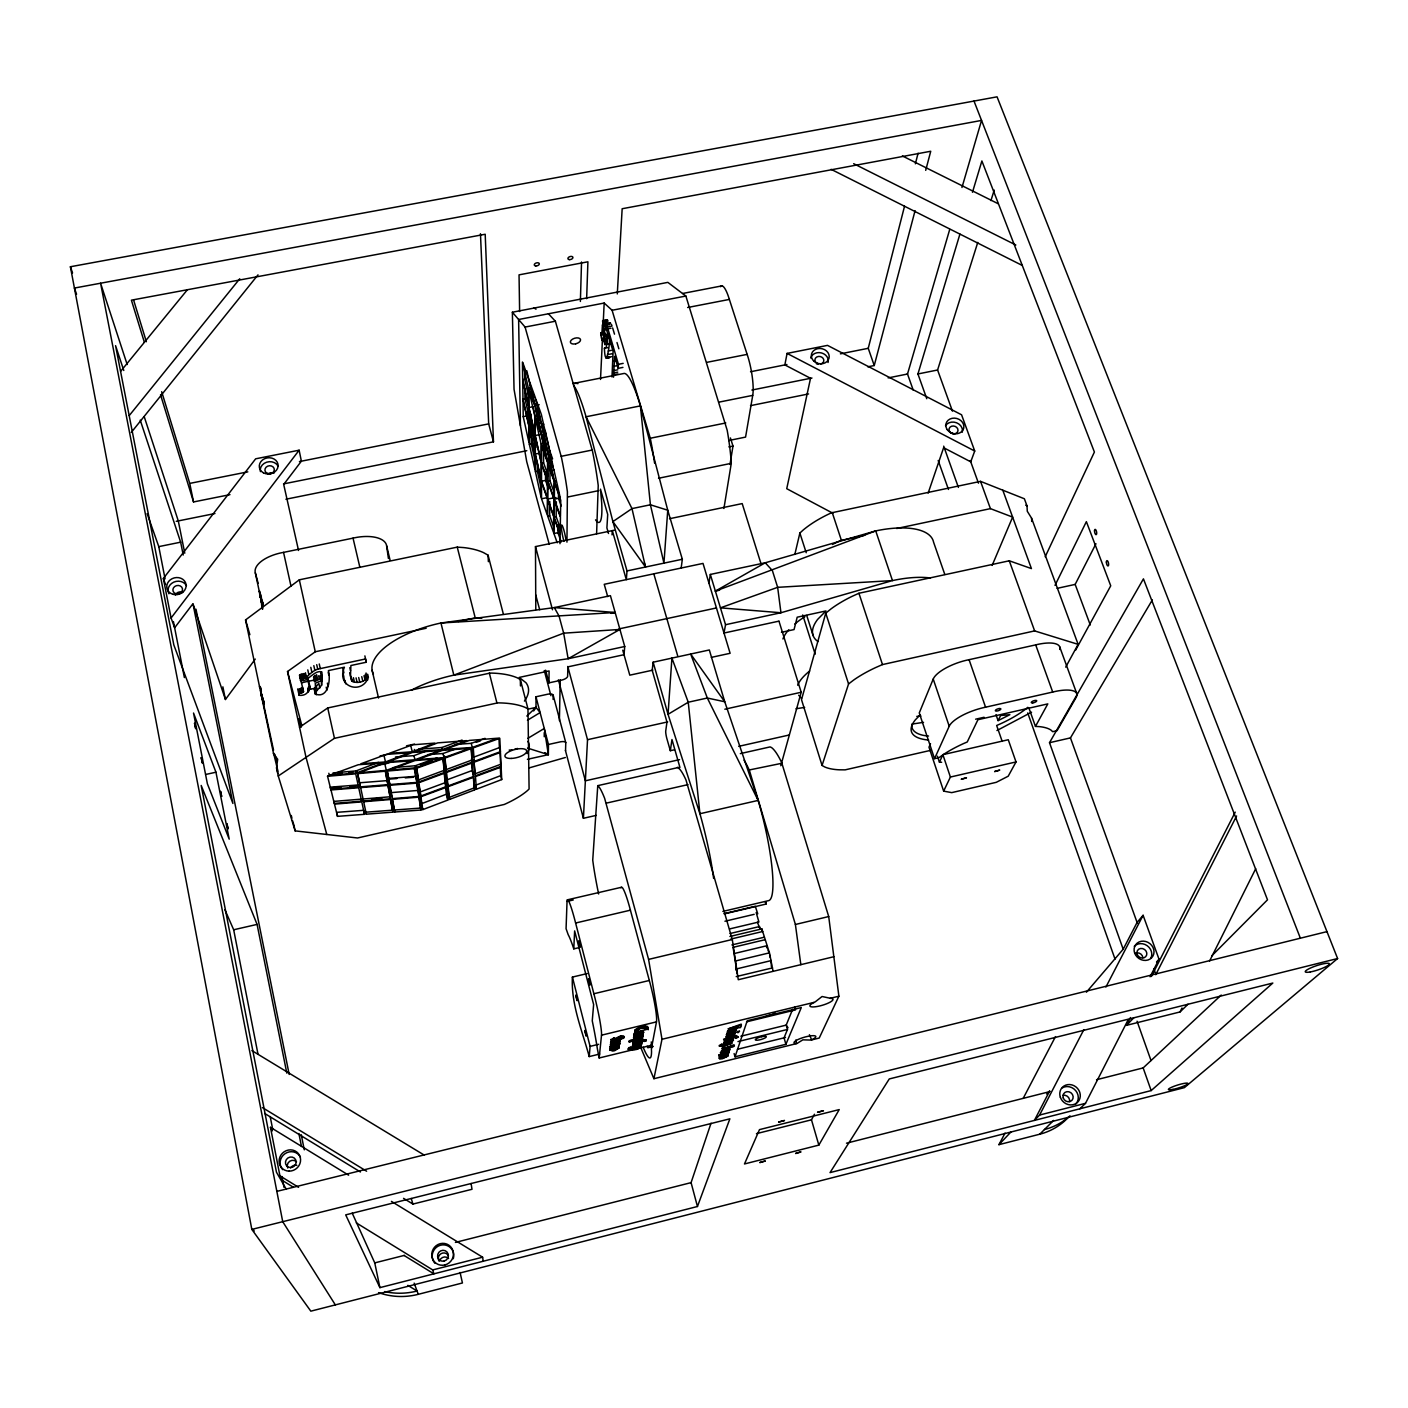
<?xml version="1.0" encoding="UTF-8"?>
<svg xmlns="http://www.w3.org/2000/svg" width="1408" height="1408" viewBox="0 0 1408 1408"><rect width="100%" height="100%" fill="white"/><g stroke="black" fill="none" stroke-linecap="round" stroke-linejoin="round"><path stroke-width="1.5" d="M541.517 498.802L541.517 482.152L547.36 498.731L547.254 514.906L541.517 498.802L547.43 497.587M541.517 481.237L541.534 464.077L547.466 480.762L547.36 497.834L541.517 481.237L545.53 480.427L545.565 471.838M541.534 463.144L541.534 445.438L547.554 462.634L547.466 479.829L541.534 463.144L543.558 462.722L543.594 448.958M575.837 995.262L577.086 1000.701L575.907 995.315M544.245 736.736L544.245 732.618M367.664 674.221L368.368 677.248C362.243 695.165 335.72 687.21 344.432 667.181L328.416 670.595C330.81 679.501 328.504 698.984 315.286 694.056L315.726 691.926L321.605 685.221L321.922 672.056C313.491 668.571 303.811 688.318 299.675 677.213M368.368 677.248L367.083 677.53C364.373 682.405 356.294 683.848 351.754 680.909L350.486 675.717L350.909 665.509L366.186 662.253L365.587 658.962L320.285 668.606C311.467 669.733 307.613 678.357 300.344 680.31M547.659 516.032L547.765 499.893L553.696 516.736L553.502 532.382L547.659 516.032L549.648 515.61L549.771 501.494M547.765 498.978L547.87 481.923L553.89 498.89L553.696 515.838L547.765 498.978L555.966 497.534M547.87 480.99L547.976 463.83L554.101 481.307L553.907 497.957L547.87 480.99L549.93 480.586L550.035 467.702M527.402 759.317L548.363 754.653L548.451 744.48L535.973 696.784L548.029 694.144A5.984 2.341 -14.7 0 1 553.168 695.182L565.77 742.685L565.541 750.834M373.437 674.168A73.41 30.853 -13.5 0 1 440.95 623.005L554.312 607.587L610.421 595.672L624.73 646.501L624.026 654.702L567.899 666.864L567.618 676.456A6.354 2.534 -14.9 0 1 561.986 680.029L548.979 682.862L549.085 670.947L519.218 677.424L525.994 682.757A74.131 29.462 -13.6 0 1 524.427 701.096M557.216 542.784L553.925 533.526L554.101 517.915L560.138 535.058L559.979 543.717M554.118 517.018L554.312 500.086L560.454 517.352L560.155 534.16L554.118 517.018L556.142 516.595L556.354 501.776M554.33 499.154L554.523 482.539L560.754 500.315L560.472 516.437L554.33 499.154L558.466 498.309L558.554 492.061M553.115 699.424L553.168 695.182M561.246 541.957L557.92 532.699L558.043 524.885M586.115 1035.795L584.83 1030.41L586.08 1035.883M559.398 720.685L560.226 679.782M566.949 542.15L567.406 491.85A70.805 8.624 78.4 0 0 561.405 457.195L525.078 327.061L512.371 312.224L667.85 282.374L685.872 296.032L727.179 430.232A70.03 13.728 79 0 1 730.717 456.034L731.28 463.338L723.923 508.482M580.378 301.453L581.539 262.011M613.518 377.186L614.645 356.277L618.2 368.333L622.934 367.4M201.168 757.786L202.435 763.171L201.274 757.645M586.643 298.672L587.91 261.8L519.042 274.859L519.622 311.52M573.25 899.976L567.037 901.419L566.069 928.699L568.198 934.701A70.963 5.773 76.9 0 1 572.862 946.106L573.778 948.869L579.797 947.461M195.73 728.57L194.515 723.131L195.659 728.605M600.706 332.886C602.36 350.926 606.32 332.376 602.448 324.702L601.726 336.072L600.706 332.886L603.768 332.253M228.078 828.696L226.864 823.592L228.008 828.714M600.512 379.456L602.501 337.973M602.712 333.608L604.173 303.054L518.619 319.51L520.432 425.726M607.218 329.578L604.12 330.176L603.645 340.226L604.912 344.555L607.992 343.957M587.171 973.579L572.405 977.082C570.909 1004.309 582.208 1030.709 589.23 1056.581L599.685 1054.046M573.778 948.869L574.64 930.917L593.63 1004.555L592.258 1020.835L593.331 1026.08A70.963 5.773 76.9 0 1 597.344 1048.696L599.192 1057.989L652.062 1045.106L656.48 1021.874A32.419 3.643 76.7 0 0 649.317 980.478L630.414 910.184A31.891 3.555 76.9 0 0 621.016 887.867M604.912 344.555L605.282 338.782L606.795 342.355L606.936 339.627L604.12 330.176M596.605 533.843L598.224 485.531A70.664 9.592 78.5 0 0 592.434 450.912L555.386 321.218L548.416 313.773M596.218 815.373L583.405 818.294L587.523 739.693L567.776 666.459M617.285 293.938L622.16 208.736L930.741 151.254L925.707 170.35M618.2 368.333L618.446 364.302L607.939 328.838L605.827 323.875L603.944 324.738L607.059 324.122M221.672 796.365L220.546 791.296L221.602 796.347M612.04 534.864L612.322 530.622L626.314 579.638L627.018 570.926L612.902 521.594L586.062 416.768A70.646 9.645 78.5 0 0 573.566 385.475M833.853 956.718L738.285 979.722L732.283 939.488L685.96 779.909A75.504 11.229 77 0 0 679.448 768.926L677.811 767.624L597.766 785.646L592.733 860.147L593.454 865.427A71.315 7.392 77 0 0 597.432 888.149L598.629 893.974M607.957 347.653L604.402 348.198C605.246 369.706 609.858 348.41 609.4 338.958L613.096 351.472L611.987 376.974M589.23 1056.581L590.093 1046.373L572.405 977.082M599.192 1057.989L601.515 1035.179A32.542 2.816 76.9 0 0 593.877 993.749L575.608 923.014A32.014 2.746 77 0 0 567.037 901.419M612.867 350.082L613.254 346.702M722.867 911.416L768.909 900.557A75.187 13.27 76.9 0 0 758.138 800.413L724.75 701.765L709.333 649.968L653.136 662.2L652.203 670.296L666.97 722.058L665.702 731.174A6.406 0.95 77.4 0 0 666.864 738.602L670.331 750.71L674.467 749.795M615.384 1045.528L619.326 1045.651L610.403 1047.658L610.298 1046.126L619.362 1043.117L619.467 1044.613L612.216 1046.866L613.571 1045.651M615.014 1044.138L616.669 1043.064L617.514 1044.032L610.509 1044.437L620.136 1040.53L614.451 1041.022L610.738 1043.064L613.254 1043.275L612.41 1042.008L613.659 1041.11L613.254 1043.275M610.403 1047.658L610.298 1046.126M610.702 1045.194L610.579 1043.75M614.592 1040.829L614.592 1043.152L619.45 1041.533L619.467 1044.613M614.592 1043.152L614.786 1041.586L613.87 1041.867M616.123 1041.339L617.69 1040.248L616.317 1042.096L618.235 1041.41L618.042 1039.509L611.301 1041.427L610.861 1043.504M616.317 1042.096L616.317 1039.755M681.173 568.022L682.334 559.258L667.744 510.224L640.411 405.891A70.4 11.352 78.7 0 0 623.691 373.525L572.81 383.574M619.221 1046.355L619.133 1044.894M618.042 1039.509C622.125 1038.875 618.57 1045.722 616.669 1043.064M670.331 750.71L671.968 739.534L679.941 767.466L677.16 767.466M636.698 1041.304L633.037 1041.392L634.392 1040.213L629.411 1042.219C626.578 1038.594 646.589 1039.122 641.45 1036.552L643.262 1035.461L643.104 1033.278L633.987 1036.165M629.411 1042.219L629.306 1040.794M633.389 1047.992C630.555 1049.998 634.339 1041.251 639.355 1043.926C642.224 1046.936 628.302 1045.07 633.142 1049.47C636.821 1051.037 645.005 1045.194 638.51 1045.176L638.757 1047.341L637.05 1047.094L638.757 1047.341M632.773 1043.962L632.861 1045.387L632.773 1043.962L641.643 1041.814C640.042 1044.19 643.034 1043.24 640.27 1044.947M632.861 1043.363L641.749 1041.198M633.618 1038.506L641.062 1037.115L633.829 1039.262M641.309 1035.602C620.541 1039.614 648.859 1035.883 639.003 1034.933L639.25 1036.482M634.392 1035.619L634.304 1034.194L635.818 1034.634C629.886 1038.013 650.267 1031.466 641.15 1032.134L643.262 1030.99L643.157 1033.102M634.603 1032.258L648.314 1029.054M633.054 1044.102L632.966 1042.677M634.058 1037.749L633.864 1036.992M634.814 1033.014L634.726 1031.536M708.946 583.106L710.336 574.446L765.266 562.778L875.723 530.904A71.597 29.005 -18.8 0 1 933.574 542.186L944.803 574.464M729.995 464.464L732.987 446.072L730.418 437.941M640.974 1047.57L640.886 1046.162L639.848 1046.408L641.098 1046.901M641.643 1041.814L641.714 1043.24M642.242 1038.312L642.224 1036.798M720.509 286.704A28.582 6.002 79.8 0 1 729.362 299.429L747.138 354.376A28.794 6.178 79.5 0 1 752.734 395.366L745.571 437.096L728.675 440.546M639.584 1040.547L642.558 1038.365L629.2 1041.48M643.104 1033.278L643.174 1034.739L641.784 1035.074L643.262 1035.461M648.12 1028.298L648.19 1029.758M322.115 676.984L321.094 672.39L321.605 685.221M300.766 679.765L303.512 691.662L298.707 693.51L299.182 695.323C309.742 696.274 311.52 686.294 306.363 678.427M607.288 319.686L602.554 321.042L603.522 326.022L605.704 327.378L607.886 333.995L606.355 347.195L604.402 348.198M710.336 574.446L725.542 624.712L724.011 633.037L778.958 621.139M928.136 493.134L943.624 447.691L970.746 461.824L974.723 451.035L961.576 414.797L827.517 345.382L787.072 353.408L784.854 364.918L810.533 378.294L786.738 488.699L832.832 513.216M740.326 753.614L770.106 746.909L771.478 747.542A75.029 14.45 76.9 0 1 781.686 762.643L828.714 916.555L838.886 996.195L819.227 1038.048L810.973 1040.072L802.842 1039.843L796.91 1043.522L653.91 1078.704L661.989 1039.28L648.595 959.394L604.63 798.301A75.909 8.413 77.1 0 0 599.086 787.019L597.766 785.646M794.834 554.418L799.867 533.051L803.264 529.954A71.192 29.779 -18.9 0 1 831.389 512.846L980.549 481.36L1024.373 498.766L1027.013 505.912L1027.277 511.245L1031.536 518.126L1078.123 644.354L1065.715 667.128M867.803 366.819L874.245 365.534L868.243 348.304L904.534 206.219M915.376 163.821L918.086 153.208M874.245 365.534L915.077 210.654M780.806 765.758L801.205 692.261L778.994 621.262M1002.795 490.195L1031.43 568.586L1009.272 560.789L858.933 593.261L852.192 596.306A72.301 27.65 -18.6 0 0 830.914 608.978L825.757 613.149L801.504 699.67L822.061 765.442L824.63 766.92A68.798 22.792 -17.8 0 0 839.221 769.806L845.134 769.859L930.635 750.358M949.731 229.398L907.509 374.018L888.149 377.907M961.963 187.493L981.552 120.419L74.413 288.059L76.56 294.237M926.763 398.71L917.928 373.965L959.939 234.045M972.47 192.28L981.886 160.952L1094.403 452.038L1045.211 556.741M726.246 1034.774L735.134 1032.592M726.792 1033.032L736.912 1028.579L727.725 1031.448L733.832 1031.061L727.003 1033.789L735.698 1032.293L729.115 1032.944L736.384 1030.181L729.626 1031.378L730.629 1031.184M720.931 1053.254L729.291 1052.357L727.725 1052.181C735.381 1049.77 706.323 1055.648 729.133 1051.054M724.627 1041.392L723.571 1039.104M725.032 1040.107L733.427 1037.89M728.517 1028.949L740.538 1027.594L741.418 1024.901L728.077 1028.914L741.206 1024.144L740.326 1026.819M952.459 411.154L937.587 370.005L977.768 242.405M990.933 200.587L994.224 190.115M760.443 928.488L759.563 927.291M728.323 1053.571L719.787 1055.525L727.091 1052.462M822.061 765.442L848.566 683.936L853.864 679.906A73.286 25.714 -18.3 0 1 875.6 667.586L882.482 664.576L1034.634 630.907L1078.123 644.354M734.395 1036.306L725.085 1039.544L733.99 1037.538L736.331 1035.83M738.126 1027.365L738.461 1026.379M697.453 1206.498L729.872 1118.814L345.699 1214.875L379.914 1287.634L697.453 1206.498L691.082 1182.632L711.022 1123.232M735.029 1056.81L747.243 1020.73L801.293 1007.565L785.91 1044.296L735.029 1056.81L734.114 1053.571M765.125 1161.09L759.739 1162.568L765.107 1160.966M299.534 727.267L327.73 707.96L490.178 673.059A74.149 29.41 -13.6 0 1 517.317 677.846L520.326 679.466L527.965 708.858L529.091 789.026L527.472 790.574A70.083 25.238 -13.8 0 1 504.275 804.461L357.526 837.989L295.134 830.878L278.256 775.984L276.549 767.888L277.675 759.264L273.68 754.16L245.555 619.925L299.323 579.814L457.248 547.131L463.795 547.589A72.406 32.736 -13.2 0 1 483.56 552.64L488.066 555.174L503.43 614.363M621.72 1036.957L621.016 1038.928L621.474 1036.834L614.504 1039.931L610.896 1039.738L614.416 1037.678L613.219 1039.667L614.451 1039.861L613.096 1039.139M621.016 1038.928L623.533 1038.312C624.958 1033.032 616.51 1037.749 614.31 1039.157M612.392 1049.717C605 1049.981 618.147 1043.979 618.939 1047.288M623.533 1038.312C624.782 1034.299 617.32 1038.47 615.613 1039.526M619.133 1048.027C602.43 1045.704 614.222 1056.862 618.446 1046.426M795.608 1153.381L800.994 1151.867L795.714 1153.522M792.598 1009.378L786.21 1025.112L787.477 1029.459L784.045 1037.854L785.91 1044.296M1059.766 649.44A30.413 10.366 -19.5 0 0 1035.69 644.882L969.074 659.683A30.395 10.525 -18.9 0 0 933.222 679.061L919.266 712.923L934.542 758.683L938.96 757.68L943.518 754.442A67.355 20.803 -18.5 0 1 963.512 743.582L967.243 741.981L977.926 719.717L1047.798 703.894L1035.461 726.422L1038.981 726.581A67.355 20.803 -18.5 0 1 1051.107 730.171L1052.674 731.685L1057.056 730.682L1076.117 697.47A30.677 9.821 -19.2 0 0 1052.709 692.05L985.565 707.203A30.677 9.962 -18.7 0 0 949.221 726.229L934.542 758.683M644.811 1029.406L647.434 1028.773C649.704 1021.293 627.546 1031.395 637.947 1031.078L637.05 1029.67L638.317 1028.632L644.934 1027.189L644.811 1029.406L645.462 1027.453M647.434 1028.773C647.997 1024.654 636.944 1028.157 634.938 1030.867M614.61 1038.435C605.51 1043.152 619.749 1038.787 621.984 1037.925M628.69 1049.224L628.69 1047.693L630.89 1047.165L630.52 1049.171L640.781 1046.83M992.147 565.418L1012.634 517.106L990.422 508.64L896.72 528.493M631.083 1047.904L628.302 1049.611L633.142 1049.47M930.512 743.67L928.981 747.173L943.642 791.12L951.702 792.634L996.283 782.32L1008.216 776.195L1016.013 761.939L1008.269 739.746L942.885 754.67L939.435 762.186L941.653 762.256M642.717 1036.394L642.928 1037.15M729.608 928.928L758.912 921.994L756.166 912.507M943.642 791.12L950.4 777.04L942.885 754.67M633.002 1041.198C635.941 1045.581 646.29 1037.062 641.08 1039.386M1055.014 585.376L1086.378 521.646L1110.736 585.798L1075.571 650.232M772.957 970.763L769.578 953.322L761.834 928.893L761.904 930.442M1130.466 1017.544L1126.47 1025.358L1180.027 1011.947L1181.998 1008.005M1209.578 961.048L1255.725 868.718M998.078 720.632L1000.648 715.51L1009.87 714.683L998.078 720.632L995.984 714.63M319.862 688.037L318.859 683.478L314.072 688.635L315.286 694.056M1155.739 974.706L1236.594 815.971M1090.285 624.976L1075.166 584.408L1095.952 543.734M1079.866 1108.782L1085.515 1103.326L1128.248 1019.603M1150.09 976.765L1159.03 959.253L1143.102 915.288L1137.083 922.434L1123.179 949.221L1086.395 992.218M1151.41 976.466L1235.221 812.152M1046.725 1094.069L1049.699 1090.918L1034.405 1120.398L1039.597 1115.048L1083.808 1029.723M1105.914 987.043L1143.102 915.288M640.042 1047.147L641.379 1046.003L632.949 1047.64M1068.003 1117.706A67.232 62.093 41 0 1 1039.773 1134.197L998.958 1144.669L1005.03 1133.088M1023.194 1098.346L1055.49 1036.605M818.84 1145.109L839.221 1109.592L759.493 1129.621L744.48 1163.958L818.84 1145.109L811.483 1119.818L814.44 1114.238M642.928 1034.968L643.122 1035.707M1123.232 949.344L1049.506 742.702L1143.437 578.864L1267.499 899.818L1211.778 955.821M1049.506 742.702L1070.45 737.898L1152.36 599.914M635.818 1034.634L634.392 1034.264L639.918 1032.187L641.045 1033.331L641.995 1032.715L641.15 1032.134M619.414 1043.064L617.795 1042.677L619.749 1043.61M632.65 1048.168L630.115 1048.362L630.89 1047.165M636.258 1034.053C639.936 1034.581 636.522 1027.981 634.498 1034.95M533.65 710.934L536.026 707.397L535.973 696.784M646.078 1040.776C642.893 1037.168 644.248 1044.542 645.691 1039.65M612.058 1049.717C610.878 1047.411 614.275 1051.635 617.707 1048.186L617.901 1048.925M724.627 913.827L766.11 904.042L766.075 902.51M614.539 1050.069L617.25 1048.221L612.621 1048.925M815.021 1002.021L822.061 996.512L830.65 998.342A12.056 2.781 -16.3 0 1 828.52 1002.971A12.056 2.781 -16.3 0 1 812.275 1006.931A12.056 2.781 -16.3 0 1 814.317 1002.32L661.989 1039.28M298.531 550.475L283.694 484.422L301.382 461.19L299.13 450.208L255.658 458.814L163.363 578.477L171.072 618.006L174.645 627.774L192.949 603.715L225.438 699.494L255.253 659.085M636.891 1042.043L636.398 1039.755C631.594 1042.078 643.755 1039.28 639.003 1039.122L639.197 1039.878C644.653 1040.6 627.933 1042.818 639.197 1039.878M639.056 1035.725L640.992 1034.704M171.072 618.006L299.13 450.208M640.798 1044.736L632.421 1046.179M131.296 432.414L258.016 274.859M129.219 415.606L239.747 278.766M308.563 681.278L314.195 680.064L314.547 681.578L320.83 678.603L321.323 680.768L315.234 683.214L316.096 688.019L310.517 689.216L307.56 676.667M634.269 1048.274C634.586 1045.053 633.442 1049.963 636.486 1048.027M120.842 371.096L187.458 289.661M262.328 600.547L261.061 600.776L259.776 591.219M614.416 1037.678L613.29 1039.896M732.934 1039.685L724.152 1042.941C724.275 1045.229 720.755 1046.144 722.11 1043.856L719.171 1045.563L723.818 1045.44M1156.549 961.946L1159.03 959.253M998.958 1144.669L1010.909 1132.014M645.674 1028.21C643.738 1027.47 636.346 1028.808 637.947 1031.078M1126.47 1025.358L1133.792 1017.808M293.674 824.419L292.494 820.565M734.483 1035.602C736.296 1031.782 720.157 1040.23 728.464 1034.739L727.426 1035.813L734.87 1033.93A7.973 1.83 -15.7 0 1 734.272 1034.862M1039.773 1134.197L1053.606 1120.434M1180.027 1011.947L1187.982 1004.256M719.558 1057.918L719.576 1058.992L722.322 1058.763L728.077 1056.053L719.558 1057.918L718.749 1055.014M727.408 1056.123L727.725 1055.155L725.578 1055.102M526.821 716.056L536.026 707.397L540.109 712.589L527.454 720.262M1096.533 1079.742L1143.155 1067.915L1221.229 995.051M1151.163 1090.584L1272.832 983.048L889.258 1078.95L830.034 1172.618L1151.163 1090.584L1143.155 1067.915M920.339 714.754L915.323 719.858A66.792 21.982 -18.7 0 0 928.558 740.027M1337.6 958.531L1184.41 1087.627L310.834 1311.165L251.821 1229.395L70.4 266.746L997.058 96.835L1337.6 958.531L251.821 1229.395M732.248 1035.355L733.04 1034.458L731.28 1034.968M732.459 1036.094C735.187 1033.93 720.192 1040.23 728.675 1035.496L727.637 1036.57L730.4 1035.619M326.779 834.486L306.029 757.363L287.531 671.51L315.269 651.763L426.166 628.25M301.03 693.317L299.992 688.758L302.069 687.808L303.107 692.366M278.256 775.984L334.453 738.32L497.746 702.874A74.571 28.6 -13.7 0 1 524.955 707.309L527.965 708.858M527.93 738.285L544.262 728.482L548.363 754.653L527.49 748.088M634.586 1040.97L633.248 1042.149M639.848 1046.408L640.57 1045.035M719.611 590.181L715.37 591.096L765.266 562.778L772.376 570.557L777.656 587.33L780.947 612.744L725.542 624.712M610.984 613.395L615.155 612.498L440.95 623.005L453.834 675.136L563.675 633.178L619.925 629.446L568.128 658.733L453.834 675.136A74.131 29.462 -13.6 0 0 411.013 690.378M731.35 1042.853L731.685 1041.744M729.995 1043.046L725.525 1044.278M728.2 1044.542C735.486 1041.762 720.315 1045.422 727.426 1044.736M996.934 730.541L1031.571 712.184M619.256 1040.776L618.922 1041.814M611.723 1048.766L617.056 1047.464L614.451 1047.552M638.07 1047.605L637.578 1045.352L632.738 1046.901L632.526 1045.493M721.582 1056.739L720.896 1057.478L723.272 1057.162M723.061 1049.734L720.984 1051.547L725.138 1050.456L724.662 1051.934C738.25 1048.467 721.635 1047.886 721.565 1052.515M644.741 1039.773L643.579 1041.374M644.794 1041.304L645.938 1039.702M864.776 535.269L840.523 540.584A71.579 29.058 -18.8 0 0 832.498 544.456M640.728 1034.07L640.147 1032.768L641.802 1031.958L640.957 1031.378M640.112 1038.382L642.013 1037.749M379.966 756.008L388.08 754.178M406.542 745.818L414.533 744.075M443.784 769.067L446.371 794.218L421.379 803.757L420.429 797.262M333.027 772.922L356.03 770.915L378.4 762.379M329.296 775.368L356.506 772.974L382.941 762.907L358.266 764.738L329.296 775.368L328.838 773.274M385.493 761.939L409.658 752.717L386.408 754.389L360.958 763.752L385.493 761.939L384.05 755.709M412.21 751.749L434.931 743.09L412.438 744.832L389.101 753.403L412.21 751.749L410.749 745.518M414.902 751.555L437.677 742.878L466.611 740.626L442.446 749.566L414.902 751.555L414.41 749.478M500.333 767.272L500.72 775.632L475.446 785.277L476.414 789.202L501.706 779.574L501.142 767.061L475.446 776.565L476.414 789.202M449.522 799.445L448.114 786.667L473.669 777.234L474.672 789.87L449.522 799.445L449.046 797.474L474.179 787.899L473.352 777.339M422.752 809.635L447.779 800.096L446.354 787.318L420.904 796.734L422.752 809.635L421.837 805.71M378.664 764.72L384.894 764.192L392.885 761.218M395.454 756.994L413.97 755.638L425.445 751.379M418.651 749.179L441.954 747.507L462.07 740.045M386.302 770.37L412.315 760.742L385.634 762.714L359.322 772.728L386.302 770.37L384.894 764.192M414.938 759.757L439.806 750.552L412.35 752.523L388.186 761.728L414.938 759.757L413.97 755.638M473.282 757.328L499.4 747.613L498.96 738.038M418.774 781.986L416.786 768.205L443.15 758.718L444.664 772.358L418.774 781.986L418.299 779.962L444.189 770.334L442.869 758.613M446.477 771.69L444.963 758.05L471.398 748.528L472.472 762.045L446.477 771.69L445.984 769.666L471.979 760.021L471.046 748.422M500.421 751.661L474.285 761.358L473.246 747.877L499.805 738.302L500.421 751.661L499.4 747.613M472.525 762.784L446.547 772.429L448.043 785.963L473.616 776.494L471.539 758.754M474.338 762.115L500.456 752.418L501.107 766.339L475.394 775.843L473.845 760.091L474.901 773.854L500.597 764.333L500.034 752.382M446.6 779.979L472.138 770.528L471.504 762.643M419.866 792.053L445.315 782.637L446.266 786.614L420.798 796.03L418.757 784.414M634.85 1047.587L639.214 1046.109L637.683 1046.003M427.645 754.653L442.992 753.526L456.755 748.563M454.59 744.515L471.258 743.336L485.056 738.355M725.736 1043.539L729.608 1042.606M715.37 591.096L875.723 530.904L892.478 580.589A72.283 27.685 -18.6 0 1 930.459 578.002M476.309 742.315L480.392 740.837M392.779 767.694L415.29 765.741L436.867 757.962M420.358 764.702L432.52 760.32M415.765 767.782L441.285 758.595L415.043 760.531L389.154 770.123L415.765 767.782L415.29 765.741M443.978 757.627L469.568 748.405L442.534 750.358L417.666 759.563L443.978 757.627L442.992 753.526M472.278 747.437L497.922 738.197L469.374 740.414L445.157 749.373L472.278 747.437L471.258 743.336M616.669 1042.624L618.077 1041.339M727.214 1037.96L728.306 1037.626M727.091 1049.963L728.306 1049.312L727.285 1049.189M639.637 1033.542L641.978 1032.838M724.381 1056.862L725.947 1056.035L724.627 1055.894M727.285 1050.456L730.03 1048.678L724.733 1049.171M610.491 1046.883L619.555 1043.874L619.133 1042.589M638.88 1045.387L640.077 1044.208M615.472 1045.053L619.256 1043.856M724.944 1053.73L728.64 1052.586L728.763 1051.371M724.064 1057.549L725.718 1057.003A4.066 0.898 -15.6 0 0 726.405 1056.722M732.424 1029.741L736.701 1027.805L727.285 1031.413L730.805 1030.814M636.979 1033.578L638.616 1033.155M723.096 1054.31L721.6 1054.75L723.008 1054.486M730.699 1041.11L723.73 1042.87L731.298 1040.811M529.461 767.818L565.347 757.504M730.418 1030.339L729.414 1030.621L730.418 1030.427M728.834 1040.987L731.104 1040.072L729.221 1040.107M378.541 1292.614A70.118 67.584 -49.4 0 0 418.264 1294.322L462.44 1282.97L460.064 1272.445M356.312 1222.883L432.714 1269.928L482.61 1257.203L483.243 1261.216M1039.597 1115.048L1085.515 1103.326M352.229 1213.15L374.757 1262.888L404.466 1255.355M455.418 1242.419L691.082 1182.632M846.49 1143.19L1049.928 1091.57M756.466 1133.651L811.483 1119.818M403.55 1198.349L412.931 1204.069L471.997 1189.285L471.099 1183.512M276.848 1191.379L1326.97 931.621M726.968 1038.453L724.874 1038.787L736.63 1035.602L731.861 1037.256M740.872 1036.218L786.21 1025.112L788.04 1027.787M731.456 1038.928L724.205 1041.339L733.216 1039.931C735.962 1041.269 713.786 1046.056 729.678 1041.885M737.986 1041.603L787.477 1029.459M725.754 1044.965L729.643 1044.014M725.525 1050.949L724.469 1051.213L724.926 1049.717L723.36 1050.262L723.43 1052.075M737.44 1049.277L785.488 1037.485M634.99 1030.779L637.736 1030.304M634.198 1034.862L637.824 1033.982M590.093 1046.373L598.629 1044.314M643.298 1034.035L634.198 1036.922L634.11 1035.461M610.544 1042.307L613.061 1042.518M610.509 1044.437L619.766 1042.325M617.197 1044.402L619.608 1043.821M632.966 1044.718L641.837 1042.554M830.069 998.36L838.886 996.195M746.557 1021.838L795.502 1009.906L794.64 1006.931M653.277 1046.408L647.838 1047.746L647.17 1046.285M601.515 1035.179L656.48 1021.874M301.47 682.845L307.05 681.507M735.205 953.304L767.254 945.648M593.877 993.749L649.317 980.478M735.997 960.854L769.437 952.846M735.75 969.109L771.285 960.573M736.208 976.606L772.552 967.877M730.013 933.539L759.669 926.499M729.907 936.478L761.834 928.893M730.822 939.066L762.766 931.48M648.595 959.394L732.283 939.488M800.835 964.674L795.397 924.475L828.714 916.555M731.914 944.926L763.822 937.323M733.005 947.355L764.984 939.734M723.888 913.669L755.269 906.277L757.768 913.81M724.944 921.237L754.178 914.338M575.608 923.014L630.414 910.184M567.371 899.835L621.333 887.304M950.4 777.04L1016.013 761.939M224.893 909.744L233.675 929.773L257.083 924.405L286.81 1073.142M606.426 803.106L687.966 784.626M744.04 760.179A75.187 13.341 76.9 0 1 749.214 769.982L781.968 763.259M724.715 1055.261L719.048 1058.165A4.189 0.915 -15.6 0 0 721.248 1058.2L722.128 1058.042M975.621 719.189L984.086 717.27M679.518 759.651L585.358 780.806L558.395 679.818M738.707 746.346L789.36 734.976M632.949 1048.731L629.939 1049.277M548.451 744.48L560.613 741.787A6.037 2.235 -14.8 0 1 565.77 742.685M587.523 739.693L667.709 721.899M724.838 709.21L801.205 692.261M724.31 1048.96C728.094 1046.654 738.971 1044.173 732.283 1047.165C730.998 1045.44 721.653 1053.149 722.603 1048.362C724.68 1049.822 747.278 1040.336 723.888 1048.115A5.315 1.197 -15.7 0 1 724.31 1047.358C727.443 1045.176 718.925 1048.643 722.902 1049.136M652.854 670.138L629.781 675.171L622.758 650.179M711.357 657.378L730.118 653.294L703.014 563.411L604.243 584.302L607.693 596.587M205.621 774.488L215.952 772.218L229.205 839.15L207.398 783.834L193.53 713.029L215.952 772.218M1057.126 588.35L1075.166 584.408M527.701 709.227L536.026 707.397M624.73 646.501L568.128 658.733L563.675 633.178L559.046 616.018L554.312 607.587L615.155 612.498M781.458 632.298L794.059 629.57L797.192 617.197L825.95 610.949L817.59 619.45A72.283 27.685 -18.6 0 0 817.907 641.538M618.992 628.901L716.443 607.957M615.754 630.344L619.925 629.446M724.662 1052.163L725.683 1051.934M627.018 570.926L682.334 559.258M458.163 621.474L475.218 617.866L481.818 618.165M259.547 593.542L260.339 596.869M259.706 594.07L261.149 597.573M553.925 533.526L557.92 532.699M259.037 591.36L260.674 594.528M259.934 594.686L260.832 595.214M260.286 596.517L261.131 596.218M260.286 597.15L261.325 596.798M262.293 608.555L261.307 597.221L260.41 597.731M260.586 598.594L261.501 598.294M260.744 599.333L261.8 600.618M262.856 603.539L262.117 600.67L261.202 601.093L262.838 604.578M260.093 595.373L262.592 602.765M262.099 604.736L261.395 602.149L262.504 601.832M261.536 602.378L262.574 602.958M261.694 603.31L262.733 603.258M535.797 609.611L535.48 546.603L614.082 530.253M669.504 518.725L742.192 503.589L760.866 563.27M261.818 603.821L262.75 603.645M261.994 604.437L262.891 604.208M262.592 608.978L262.416 605.018L261.888 606.566M261.659 605.422L261.29 599.579M554.101 481.307L556.195 480.885M728.886 446.899L732.987 446.072M262.451 606.285L255.323 572.827A30.272 14.186 -11.1 0 1 283.554 552.376L353.038 538.138A29.99 14.115 -12.2 0 1 386.619 545.794L390.086 560.226M568.04 496.936L598.805 490.618M658.522 478.262L731.28 463.338M600.97 334.066L604.032 333.45M602.342 340.63L605.405 339.997M561.211 456.315L592.24 450.032M604.173 303.054L612.093 310.27L650.285 438.24L725.789 422.963M545.354 449.011L543.4 443.467L541.341 443.872L547.166 460.522L549.243 460.099M547.782 462.282L553.696 479.178L547.694 452.461L542.01 436.568L547.782 462.282L551.936 461.437M147.136 513.603L158.787 546.621L180.646 542.186L183.216 555.034M535.41 471.645L535.339 454.942L541.13 480.691L541.112 497.358L535.41 471.645L537.381 471.24L537.363 462.898M603.874 328.997L606.971 328.381M160.53 394.75L193.53 501.952L229.962 494.648M283.518 483.912L493.469 441.83L485.197 234.256L131.402 300.168L144.338 342.197M751.872 390.051L811.976 378.013M535.251 435.494L535.163 417.789L541.13 443.942L541.13 461.666L535.251 435.494L539.317 434.667M535.568 418.581L541.411 434.914L543.488 434.491M719.277 402.072L752.734 395.366M534.53 442.059L531.168 427.064L529.162 427.451L534.934 453.165L535.022 469.867L529.32 444.171L531.291 443.766L531.203 431.235M176.229 521.33L214.931 513.533M285.912 499.224L526.803 450.701M750.499 405.645L808.579 393.941M917.928 373.965L937.587 370.005M535.339 454.01L535.251 436.445L541.13 462.598L541.13 479.776L535.339 454.01L539.334 453.2M543.77 424.195L541.658 424.618L547.694 451.475L549.806 451.053L552.605 458.85M523.23 416.68L522.984 399.978L528.757 425.674L528.933 442.394L523.23 416.68L527.173 415.906L527.138 411.717M161.674 391.723L189.746 483.402L247.826 471.856M299.429 461.578L488.682 423.878L480.462 233.728M750.534 371.747L786.914 364.496M840.418 353.848L868.243 348.304M539.07 415.061L534.952 415.888L540.813 432.274L535.058 406.595L529.179 390.579M528.757 424.723L528.563 406.718L522.702 380.618L522.966 398.992L528.757 424.723L530.746 424.318L530.71 418.317M529.162 426.501L528.986 408.531L534.846 434.632L534.934 452.232L529.162 426.501L531.15 426.096L531.062 414.11M636.046 1033.296L638.546 1033.366M618.446 364.302L623.181 363.37M613.413 366.397L618.077 365.482M613.166 370.709L617.813 369.794M534.336 397.584L530.64 387.552L528.581 387.957L534.477 404.008L536.554 403.603M613.096 373.05L617.742 372.134M613.219 374.898L617.866 373.982M707.098 362.296L747.138 354.376M522.966 398.992L524.973 398.605L524.85 388.379M535.04 405.557L540.496 420.429L535.48 398.059L529.795 382.237L535.04 405.557L539.211 404.747M528.968 407.546L528.792 389.893L534.758 415.976L534.846 433.682L528.968 407.546L533.034 406.736L535.744 418.792M608.96 344.221L612.075 343.622M608.221 350.997L611.318 350.381M607.587 354.622L612.216 353.707M605.686 357.579L608.749 356.981M606.901 357.597L611.494 356.682M606.091 358.178L609.154 357.579M606.584 358.266L609.646 357.667M613.976 361.275L617.091 360.659M522.685 379.614L522.438 362.014L528.387 388.08L528.563 405.733L522.685 379.614L524.726 379.21L524.603 369.442M602.624 320.602L607.728 320.214M603.064 321.112L603.363 322.01L608.027 321.112M603.363 322.01L603.662 323.154L606.778 322.555M604.93 323.488L610.509 322.96L603.944 324.738M687.632 307.507L729.362 299.429M606.619 325.16L609.752 324.544M603.786 326.498L606.883 325.899M607.341 327.008L612.04 326.093L611.336 324.245M607.939 328.838L611.072 328.222M605.405 334.523L608.52 333.925M605.563 336.23L608.678 335.614M605.317 336.424L608.96 335.843M606.197 337.146L609.312 336.547M606.602 338.342L609.699 337.726M682.598 293.48L721.882 285.894M525.078 327.061L555.386 321.218M612.093 310.27L685.872 296.032M735.698 1030.902L728.904 1032.187L736.173 1029.424L732.336 1030.093M612.022 1046.109L613.501 1045.827M612.216 1046.866L619.326 1045.651M616.44 1041.181L618.394 1041.181M732.002 1032.134L735.486 1031.554M795.978 708.752L804.672 707.397M610.21 1046.901L619.027 1045.598M633.934 1047.358L635.501 1048.238M923.56 722.339L911.926 724.099A64.944 21.472 -18.7 0 0 925.478 735.733L928.523 736.05M916.819 716.373L920.938 716.021M337.902 773.256L342.25 772.886M348.744 772.306L353.091 771.936M327.518 776.301L355.714 773.819L358.565 787.019L330.757 789.219L327.518 776.054M363.51 801.011L390.491 798.794L390.034 796.787L363.053 799.005L363.669 801.733L390.614 799.498L392.902 812.152L366.326 814.176L365.886 812.187L392.445 810.181L392.902 812.152M371.501 799.022L381.867 798.178M330.968 789.835L334.294 803.422L361.627 801.17L358.688 787.618M419.003 796.435L392.339 798.635L389.963 785.259L417.05 783.112L419.003 796.435L416.469 782.813M389.594 784.942L390.966 792.634L417.595 790.469M388.414 778.448L415.518 776.336L416.944 782.39L389.822 784.538L387.042 770.686M388.555 779.187L396.88 778.536M405.222 777.885L413.547 777.234M357.139 771.39L359.568 782.778L387.006 780.63L387.939 784.678L360.483 786.861M332.622 787.741L341.176 787.054M349.73 786.386L356.136 785.875M330.933 789.958L358.723 787.758M394.275 810.04L420.534 808.069L420.992 810.022L394.733 812.011L392.392 799.462M337.533 816.358L364.478 814.317L361.786 801.874L334.488 804.144L337.533 816.358L336.653 812.346L363.581 810.322L364.478 814.317M635.624 1033.877L634.198 1033.507M643.368 1040.635L646.202 1040.582M533.773 308.106L534.354 308.264A10.578 5.896 -15.6 0 1 535.99 309.197M766.005 904.006L765.213 901.789M902.352 155.936L998.043 203.667M853.653 163.68L1015.837 245.01M831.125 169.33L1022.226 265.426M787.072 353.408L974.723 451.035M544.826 752.646L548.363 754.653M635.254 1041.374L635.026 1040.53M251.891 1050.597L424.266 1155.123M262.434 1107.586L366.608 1171.21M264.81 1113.534L360.43 1171.984M293.322 1187.208L282.726 1180.678L279.928 1175.821L270.459 1127.333L348.621 1175.17M391.424 1201.376L482.61 1257.203M279.928 1175.821L298.566 1187.314M404.061 1255.461L433.893 1273.835L432.714 1269.928M407.862 1285.346L417.05 1291.03A70.77 68.218 -48.8 0 1 384.666 1291.558M350.715 676.35L352.774 681.683M1027.013 505.912L1026.731 505.613A10.912 3.626 78.8 0 0 1025.71 505.243M798.688 695.235L801.504 698.368M645.515 567.019L612.902 521.594L631.981 508.605L650.408 504.786L667.744 510.224L663.942 563.13L650.408 504.786L640.411 405.891L586.062 416.768L631.981 508.605L645.515 567.019L644.318 562.918M737.246 973.843L733.093 947.549M335.35 1304.899L282.726 1221.686L100.584 283.219L127.178 364.531M286.352 1189.355L276.478 1172.248L201.186 785.453L257.083 924.405M270.459 1127.333L272.378 1130.87M262.363 602.501L261.941 600.934M640.27 1046.39L653.91 1078.704M298.883 718.626L300.203 724.046M974.002 101.059L1300.376 938.203M757.451 922.17L759.299 927.309M1059.661 646.73L1076.715 693.422M541.658 424.618L546.867 438.803L553.291 467.069L547.694 451.475M414.163 1283.128L418.264 1294.322M980.549 481.36L990.422 508.64M1009.272 560.789L1034.634 630.907M970.288 460.557L978.472 483.19M1070.45 737.898L1137.435 923.419M1153.803 968.774L1155.299 972.893M1035.69 644.882L1052.709 692.05M522.843 362.806L529.214 380.582L534.477 404.008M549.648 515.61L554.048 527.877M163.363 578.477L165.528 584.531M943.694 446.16L958.408 487.414M558.466 498.309L561.211 505.982M543.558 462.722L548.187 475.71M549.93 480.586L553.96 491.885M1029.019 708.277L1035.461 726.422M907.35 373.578L913.229 390.122M938.186 460.486L948.464 489.456M1027.717 712.923L1115.048 959.147M1137.066 1021.24L1151.022 1060.541M545.53 480.427L548.451 488.717M556.142 516.595L560.859 529.936M1002.197 741.382L996.653 725.49L1000.19 723.958A66.792 21.982 -18.7 0 0 1027.822 707.326M969.074 659.683L985.565 707.203M70.4 266.746L72.547 272.941M933.222 679.061L949.221 726.229M937.429 756.184L939.435 762.186M832.216 512.494L841.368 540.232M858.933 593.261L882.482 664.576M123.781 370.48L115.562 345.646L173.835 644.97L232.901 803.458L193.072 604.296M140.237 420.13L180.646 542.186M144.214 416.662L178.288 520.907L184.765 553.221M799.867 533.051L806.221 552.728M825.757 613.149L848.566 683.936M806.714 615.437L813.155 635.659M802.718 614.944L815.197 654.192M263.982 701.765L264.035 702.838M133.602 300.045L146.362 341.722M273.557 750.182L262.17 697.717M274.842 754.371L276.742 760.672M411.242 1198.49L412.931 1204.069M261.378 695.781L260.938 694.355L262.522 700.216M749.478 770.616L795.397 924.475M612.638 327.923L614.504 334.171M616.986 342.514L618.851 348.779M259.459 686.664L259.794 687.755M809.406 1034.722L811.642 1039.79A11.334 2.464 -16.1 0 0 813.507 1035.672A11.334 2.464 -16.1 0 0 798.16 1039.456A11.334 2.464 -16.1 0 0 796.365 1043.557L795.872 1039.966M245.555 619.925L249.867 634.656M653.805 573.813L677.706 655.917M653.136 662.2L668.043 714.314L699.917 813.736A75.486 11.299 77 0 1 713.627 878.434M608.502 533.491L606.901 527.912L607.71 514.483L600.477 489.157L601.674 502.568A70.646 9.645 78.5 0 1 595.549 519.851M262.363 608.115L262.504 609.224M725.63 1041.973L726.475 1044.947M719.171 1054.715L719.981 1057.619M549.226 544.262L526.715 461.648L514.043 389.312L512.371 312.224M255.323 572.827L258.139 583.229M262.346 603.451L262.68 604.701M535.48 546.603L552.499 609.77M535.726 594.898L539.686 609.752M488.682 423.878L493.469 441.83M647.504 1026.432L648.05 1027.822M651.235 1041.938L652.062 1045.106M645.286 1027.294L645.709 1028.438M644.934 1027.189L645.445 1028.896M642.752 1026.573L643.315 1028.034M643.262 1030.99L643.702 1032.61M645.269 1039.667L645.779 1040.97M641.326 1026.89L641.59 1028.368M545.618 670.19L548.979 682.862M641.626 1031.589L642.171 1033.595M643.755 1040.107L644.266 1041.41M641.344 1031.466L641.555 1033.138M643.421 1040.318L643.843 1041.427M642.365 1037.608L642.435 1039.051M642.259 1038.822L642.418 1040.002M544.28 670.525L550.933 695.693M565.435 750.464L583.405 818.294M642.013 1038.682L642.154 1040.248M638.722 1027.629L639.162 1029.125M640.57 1034.669L640.763 1036.024M641.555 1039.755L641.942 1041.938M639.883 1034.757L640.13 1036.235M640.288 1036.798L640.851 1038.171M640.235 1039.086L640.57 1040.019M641.714 1044.138L641.274 1042.853L641.52 1044.331M640.182 1039.526L640.552 1041.04M262.557 603.662L261.818 600.389M637.173 1029.424L637.613 1030.973M637.05 1029.67L637.278 1030.656M637.648 1031.958L638.158 1034.07M640.957 1045.106L641.309 1046.426M636.434 1032.258L636.768 1034.264M635.906 1032.416L636.363 1034.211M634.726 1030.11L635.202 1031.554M638.862 1045.898L639.232 1047.077M634.674 1032.979L635.166 1034.651M634.427 1033.155L634.709 1034.598M635.694 1040.019L635.941 1042.219M635.202 1040.283L635.589 1041.498M635.571 1045.845L635.659 1047.288M633.371 1040.741L633.846 1042.378M633.107 1040.97L633.459 1042.29M633.952 1046.355L634.322 1047.869M632.35 1047.165L632.843 1048.907M287.531 671.51L301.858 725.736M632.104 1047.394L632.245 1048.573M631.488 1048.397L631.998 1049.734M630.643 1048.467L630.995 1049.91M630.238 1047.675L630.52 1049.171M629.992 1048.08L630.309 1049.101M628.074 1048.573L628.496 1049.84M623.762 1036.147L624.131 1037.379M621.227 1036.042L621.896 1038.171M621.069 1036.816L621.702 1038.4M620.4 1036.218L620.717 1037.678M619.802 1037.995L619.256 1036.534M619.942 1039.773L620.189 1040.758M619.714 1039.614L620.083 1041.005M618.077 1040.283L618.27 1042.096M617.69 1040.248L617.848 1041.621M617.074 1038.928L617.426 1040.354M618.816 1046.549L619.256 1047.746M617.162 1043.117L617.408 1044.208M615.296 1038.805L615.824 1040.283M616.704 1047.235L617.056 1048.485M616.458 1046.478L617.214 1049.242M614.451 1039.861L614.451 1041.022M613.413 1038.347L613.8 1040.794M615.542 1046.637L615.771 1048.062M611.723 1040.195L612.058 1041.885M612.41 1042.008L612.744 1043.082M610.878 1039.456L611.53 1040.864M613.184 1048.907L613.501 1050.298M610.65 1042.026L611.054 1043.645M611.776 1047.728L612.586 1050.456M609.822 1048.942L610.174 1050.421M609.717 1049.242L609.963 1050.245M277.904 773.344L276.549 767.888M489.333 673.077L496.901 702.891M457.248 547.131L475.218 617.866M500.597 764.333L501.107 766.339M500.72 775.632L501.706 779.574M472.138 770.528L473.616 776.494M474.179 787.899L474.672 789.87M261.096 598.91L260.427 596.394L260.586 597.362M759.827 928.664L759.616 927.714M444.963 758.05L444.47 756.008L445.984 769.666M441.954 747.507L442.446 749.566M444.189 770.334L444.664 772.358M447.075 781.968L448.043 785.963M444.91 781.37L445.878 785.33M446.371 794.218L447.779 800.096M263.419 700.357L264.035 703.947M261.853 602.923L261.378 600.829L262.011 603.504M416.786 768.205L416.31 766.163L418.299 779.962M353.038 538.138L359.885 567.389M300.678 727.021L300.062 724.346M372.117 670.331L378.541 698.051M364.883 655.882L366.186 662.253M291.28 815.461L291.914 818.154M263.525 700.533L263.912 702.293M366.027 672.989L367.664 680.046M365.27 674.397L366.326 678.938M364.021 675.629L365.059 680.17M390.966 792.634L391.882 796.629M361.75 676.667L362.789 681.208M308.37 687.139L309.074 690.184M308.194 688.09L308.898 691.117M307.736 688.934L308.44 691.962M262.398 602.184L262.011 600.477M526.821 370.779L530.64 387.552M539.546 426.606L543.4 443.467M651.429 1043.398L652.379 1047.622M358.706 677.53L359.744 682.07M356.066 677.864L357.104 682.405M353.426 677.706L354.464 682.246M349.818 667.674L350.522 670.736M349.8 672.672L350.486 675.717M350.486 676.157L351.754 680.909M302.474 687.104L303.512 691.662M301.242 688.371L302.28 692.93M298.918 688.917L299.957 693.475M297.669 688.952L299.182 695.323M342.883 668.29L343.922 672.883M345.03 680.786L345.717 683.813M343.288 674.397L343.992 677.459M344.203 678.779L344.89 681.806M545.16 430.39L549.806 451.053M541.411 434.914L547.166 460.522M524.726 379.21L528.792 397.302M524.973 398.605L530.746 424.318M531.15 426.096L535.973 447.533M359.568 782.778L360.642 787.6L388.062 785.418L390.491 798.794M356.03 770.915L356.506 772.974M358.565 787.019L358.107 784.96L330.299 787.16L330.757 789.219M361.627 801.17L361.187 799.146L333.854 801.398L334.294 803.422M328.17 672.214L328.856 675.277M327.378 683.126L328.046 686.171M326.216 687.157L326.885 690.202M527.648 418.035L530.024 428.754M531.291 443.766L535.568 463.038M537.381 471.24L541.182 488.382M319.246 663.978L320.285 668.606M321.27 676.843L322.291 681.437M299.323 579.814L315.269 651.763M327.73 707.96L334.453 738.32M320.144 675.541L321.323 680.768M316.712 664.664L317.75 669.293M318.613 675.77L319.299 678.832M316.606 674.696L317.627 679.29M313.826 665.65L314.846 670.296M316.29 679.906L315.269 675.312L314.266 676.051L315.286 680.662M316.237 685.925L317.24 690.483M313.544 676.966L314.547 681.578M315.41 684.974L316.096 688.019M310.798 667.322L311.819 671.968M314.723 687.35L316.219 694.725M283.554 552.376L290.963 586.062M307.789 669.874L308.81 674.502M309.848 686.154L310.517 689.216M305.43 672.76L306.451 677.389M305.096 673.71L306.117 678.339M304.762 673.605L305.782 678.234M263.56 702.715L260.568 690.378L264.018 704.264L261.712 694.179L262.117 696.115M261.765 695.693L262.627 699.582M303.653 673.57L304.656 678.198M303.301 678.392L302.298 673.763L301.013 674.133L302.016 678.744M300.027 674.608L301.03 679.237M299.446 675.136L300.696 680.733M262.363 604.314L262.574 605.246M263.278 701.747L261.835 695.112L262.61 699.019M366.326 814.176L357.65 773.643L385.493 771.197L387.939 784.678M300.925 727.355L298.883 718.749M261.958 602.923L262.381 605.018M293.92 825.141L295.134 830.878M260.55 687.579L261.307 691.222M260.216 686.506L261.36 691.979M374.757 1262.888L379.914 1287.634M277.974 771.214L273.539 752.998L273.68 754.16M262.099 696.925L262.293 697.84M189.746 483.402L193.53 501.952M222.869 686.822L225.438 699.494M261.606 695.147L262.24 698.28M195.994 609.224L289.186 1074.445M301.259 1134.742L304.286 1149.826M298.883 1133.51L301.47 1146.446M650.285 438.24L651.71 445.526A70.382 11.405 78.7 0 1 654.579 463.091M603.662 323.154L603.891 324.298M736.155 970.429L735.715 966.539M158.787 546.621L165.07 578.829M173.43 621.597L184.378 677.565M233.675 929.773L258.016 1054.31M270.195 1116.579L272.712 1129.462M281.899 1176.507L284.046 1187.437M385.246 770.95L387.006 780.63M387.957 785.294L390.034 796.787M390.544 799.603L392.445 810.181M389.822 784.538L387.411 771.038L414.938 768.61L416.944 782.39M394.733 812.011L392.462 799.339L419.109 797.139L420.992 810.022M418.634 795.15L420.534 808.069M414.357 768.416L415.518 776.336M420.798 796.03L418.88 782.707L444.752 773.098L446.266 786.614M386.619 545.794L388.414 558.501M1031.536 518.126L1031.624 518.883A10.912 3.626 78.8 0 1 1031.694 521.47M445.738 772.218L446.389 778.043M447.867 786.808L449.046 797.474M651.2 1044.49L651.534 1051.424A70.699 7.48 76.7 0 1 643.157 1047.218M472.525 747.648L473.123 755.392M488.066 555.174L488.382 561.686M520.326 679.466L520.467 685.96M529.162 427.451L529.32 444.171M816.482 363.88A4.453 3.784 10.9 0 1 818.77 363.95M268.206 473.81A4.682 4.03 -8 0 1 273.874 473.334M175.437 594.915A4.84 4.224 -13.2 0 1 182.688 592.504M168.925 593.754A9.733 8.483 -13.1 0 1 173.659 582.19A9.733 8.483 -13.1 0 1 186.472 585.658M260.392 471.627A9.398 8.096 -7.9 0 1 266.675 462.194A9.398 8.096 -7.9 0 1 278.062 465.978M573.408 383.733A5.069 2.64 -16.1 0 1 574.024 383.557L574.64 383.451A5.069 2.64 -16.1 0 1 577.896 383.662M563.974 541.376A10.736 1.285 78.1 0 1 561.387 527.947A10.736 1.285 78.1 0 1 562.936 527.173A10.736 1.285 78.1 0 1 566.034 540.338M1135.147 953.427A5.122 4.594 36.5 0 1 1142.891 957.669M950.875 433.03A4.523 3.854 15.7 0 1 954.096 434.262M818.347 363.898A4.488 3.802 10.9 0 1 815.637 357.949A4.488 3.802 10.9 0 1 822.941 358.142A4.488 3.802 10.9 0 1 820.653 363.968M810.709 357.984A8.958 7.603 10.9 0 1 821.462 352.933A8.958 7.603 10.9 0 1 828.045 362.49M945.49 425.744A9.099 7.744 15.7 0 1 956.542 422.77A9.099 7.744 15.7 0 1 962.298 432.203M797.65 685.186A67.918 24.587 -18 0 1 809.653 671.018M782.936 638.986A67.302 25.784 -18.2 0 1 788.832 629.71M794.798 623.99A67.302 25.784 -18.2 0 1 804.883 616.704M438.926 1261.022A5.474 5.298 -56.2 0 1 441.162 1253.63A5.474 5.298 -56.2 0 1 448.395 1255.672M1062.899 1095.354A5.28 4.84 43.2 0 1 1069.552 1101.637M439.63 1260.882A5.421 5.245 -56.8 0 1 448.589 1258.541M1069.992 1115.805A67.866 62.603 40.7 0 1 1044.454 1129.55M1134.285 946.282A10.296 9.24 36.4 0 1 1147.238 945.736A10.296 9.24 36.4 0 1 1150.864 958.214M1062.354 1087.821A10.63 9.75 43 0 1 1075.73 1090.672A10.63 9.75 43 0 1 1075.8 1104.03M775.034 1013.021A5.966 1.39 -16 0 1 772.499 1014.341M771.83 1014.587A5.966 1.39 -16 0 1 769.718 1015.238M768.997 1015.414A5.966 1.39 -16 0 1 766.374 1015.819M766.48 946.968A10.789 1.83 76.3 0 1 767.202 948.165M767.994 949.96A10.789 1.83 76.3 0 1 768.803 952.23M769.578 954.818A10.789 1.83 76.3 0 1 770.264 957.563M770.81 960.274A10.789 1.83 76.3 0 1 771.285 966.346M254.179 1231.05A13.411 1.162 78.3 0 1 253.669 1230.011M287.742 1168.042A5.438 5.139 -40.4 0 1 296.525 1161.829M290.787 1167.707A5.386 5.086 -40.9 0 1 296.842 1165.366M435.019 1263.381A11.035 10.683 -55.8 0 1 440.634 1245.182A11.035 10.683 -55.8 0 1 453.288 1258.717M282.709 1169.661A10.947 10.349 -40.1 0 1 284.891 1153.786A10.947 10.349 -40.1 0 1 300.414 1157.13M517.458 748.44A11.176 4.189 -14.3 0 1 514.694 749.285M511.878 749.848A11.176 4.189 -14.3 0 1 509.168 750.094M527.93 741.4A69.696 26.013 -13.7 0 1 527.12 753.614M961.382 779.275L966.469 777.779L961.418 779.152M721.301 1045.528C721.688 1047.094 733.093 1039.139 732.002 1043.61L719.365 1046.32L722.304 1044.613L721.301 1045.528M778.624 1122.106L784.502 1120.469L778.659 1122.018M994.664 771.584L999.75 770.106L994.717 771.478M671.915 658.099L668.043 714.314L688.248 702.222L707.326 698.016L724.75 701.765L690.659 654.034L707.326 698.016L758.138 800.413L699.917 813.736L688.248 702.222L671.915 658.099M578.811 941.072L580.219 946.95L578.882 941.09M817.573 1112.32L823.434 1110.736L817.608 1112.232M720.21 1055.525L728.306 1054.979L721.794 1055.49L729.08 1052.603L720.21 1055.525M726.669 1034.827L735.574 1032.645L726.669 1034.827M726.722 1050.069L726.44 1050.931L728.517 1050.051L726.722 1050.069M588.579 978.842L589.97 984.79L588.579 978.842M739.464 1031.219C737.862 1034.739 734.888 1030.902 739.464 1031.219M737.704 1036.534L735.029 1037.186L737.704 1036.534M737.915 1037.274L735.275 1038.066L737.915 1037.274M721.248 1057.742L726.158 1056.757L721.248 1057.742M777.656 587.33L720.438 607.851L780.947 612.744L892.478 580.589L777.656 587.33M761.728 1036.693L761.024 1036.851A5.738 1.285 -15.9 0 0 755.85 1040.16A5.738 1.285 -15.9 0 0 765.248 1037.854A5.738 1.285 -15.9 0 0 761.728 1036.693M999.205 708.541L998.501 708.682A2.886 0.95 -18.9 0 0 995.35 710.635A2.886 0.95 -18.9 0 0 998.659 710.582A2.886 0.95 -18.9 0 0 1000.666 708.646L999.205 708.541M575.714 343.816L575.062 343.939A5.245 2.834 -16.4 0 1 571.138 340.278A5.245 2.834 -16.4 0 1 579.867 338.589A5.245 2.834 -16.4 0 1 575.714 343.816M546.269 436.128L541.077 422.013L536.078 399.749L541.341 414.445L546.269 436.128M541.077 423.034L535.621 408.144L541.411 433.928L547.096 449.786L541.077 423.034M553.907 469.814L548.293 454.15L554.33 480.973L560.331 498.133L553.907 469.814M261.008 598.787L261.008 598.787M535.814 265.954A2.587 1.496 -16.1 0 0 539.299 263.701A2.587 1.496 -16.1 0 0 535.269 263.419A2.587 1.496 -16.1 0 0 535.814 265.954M569.395 259.618A2.587 1.496 -16.9 0 0 572.915 257.347A2.587 1.496 -16.9 0 0 568.92 257.066A2.587 1.496 -16.9 0 0 569.395 259.618M173.114 594.334A9.75 8.501 -13.1 0 0 185.997 584.144A9.75 8.501 -13.1 0 0 170.227 579.885A9.75 8.501 -13.1 0 0 173.114 594.334M263.402 472.806A9.434 8.114 -7.9 0 0 278.08 466.154A9.434 8.114 -7.9 0 0 264.598 458.709A9.434 8.114 -7.9 0 0 263.402 472.806M176.07 593.806A4.858 4.242 -13.1 0 0 182.459 588.702A4.858 4.242 -13.1 0 0 174.592 586.608A4.858 4.242 -13.1 0 0 176.07 593.806M266.974 473.246A4.699 4.048 -7.9 0 0 274.296 469.92A4.699 4.048 -7.9 0 0 267.573 466.206A4.699 4.048 -7.9 0 0 266.974 473.246M1094.509 530.834A2.71 0.986 78.6 0 0 1096.128 534.67A2.71 0.986 78.6 0 0 1096.181 530.534A2.71 0.986 78.6 0 0 1094.509 530.834M1106.389 562.074A2.728 1.003 78.3 0 0 1108.043 565.963A2.728 1.003 78.3 0 0 1108.114 561.845A2.728 1.003 78.3 0 0 1106.389 562.074M814.106 361.363A8.994 7.621 10.9 0 0 828.978 358.371A8.994 7.621 10.9 0 0 817.731 348.656A8.994 7.621 10.9 0 0 814.106 361.363M947.267 429.686A9.134 7.762 15.6 0 0 962.896 430.144A9.134 7.762 15.6 0 0 954.395 418.123A9.134 7.762 15.6 0 0 947.267 429.686M949.714 431.763A4.541 3.872 15.7 0 0 957.51 431.992A4.541 3.872 15.7 0 0 953.269 425.99A4.541 3.872 15.7 0 0 949.714 431.763M1032.698 702.926A2.904 0.933 -19.2 0 0 1036.728 700.779A2.904 0.933 -19.2 0 0 1032.522 701.29A2.904 0.933 -19.2 0 0 1032.698 702.926M1310.32 971.942A12.707 2.235 -18.4 0 0 1329.346 964.146A12.707 2.235 -18.4 0 0 1312.274 967.261A12.707 2.235 -18.4 0 0 1310.32 971.942M1172.97 1089.405A10.261 1.531 -17.3 0 0 1187.947 1083.544A10.261 1.531 -17.3 0 0 1173.498 1086.483A10.261 1.531 -17.3 0 0 1172.97 1089.405M1134.672 953.11A10.331 9.258 36.3 0 0 1151.674 957.739A10.331 9.258 36.3 0 0 1145.795 941.512A10.331 9.258 36.3 0 0 1134.672 953.11M1060.33 1097.219A10.683 9.786 42.9 0 0 1077.806 1102.059A10.683 9.786 42.9 0 0 1071.981 1084.917A10.683 9.786 42.9 0 0 1060.33 1097.219M1137.206 954.413A5.157 4.611 36.4 0 0 1145.69 956.683A5.157 4.611 36.4 0 0 1142.715 948.605A5.157 4.611 36.4 0 0 1137.206 954.413M1063.234 1097.941A5.315 4.875 43 0 0 1071.928 1100.352A5.315 4.875 43 0 0 1069.042 1091.816A5.315 4.875 43 0 0 1063.234 1097.941M444.963 1264.93A11.07 10.718 -55.5 0 0 450.578 1246.643A11.07 10.718 -55.5 0 0 432.256 1251.342A11.07 10.718 -55.5 0 0 444.963 1264.93M289.098 1171.139A10.982 10.384 -39.9 0 0 299.499 1155.317A10.982 10.384 -39.9 0 0 280.931 1155.053A10.982 10.384 -39.9 0 0 289.098 1171.139M444.189 1261.04A5.509 5.35 -55.8 0 0 446.934 1251.923A5.509 5.35 -55.8 0 0 437.818 1254.299A5.509 5.35 -55.8 0 0 444.189 1261.04M290.435 1167.584A5.474 5.174 -40.1 0 0 295.61 1159.699A5.474 5.174 -40.1 0 0 286.37 1159.558A5.474 5.174 -40.1 0 0 290.435 1167.584M511.21 758.437A11.194 4.154 -14.3 0 0 526.698 750.834A11.194 4.154 -14.3 0 0 509.59 751.414A11.194 4.154 -14.3 0 0 511.21 758.437"/></g></svg>
